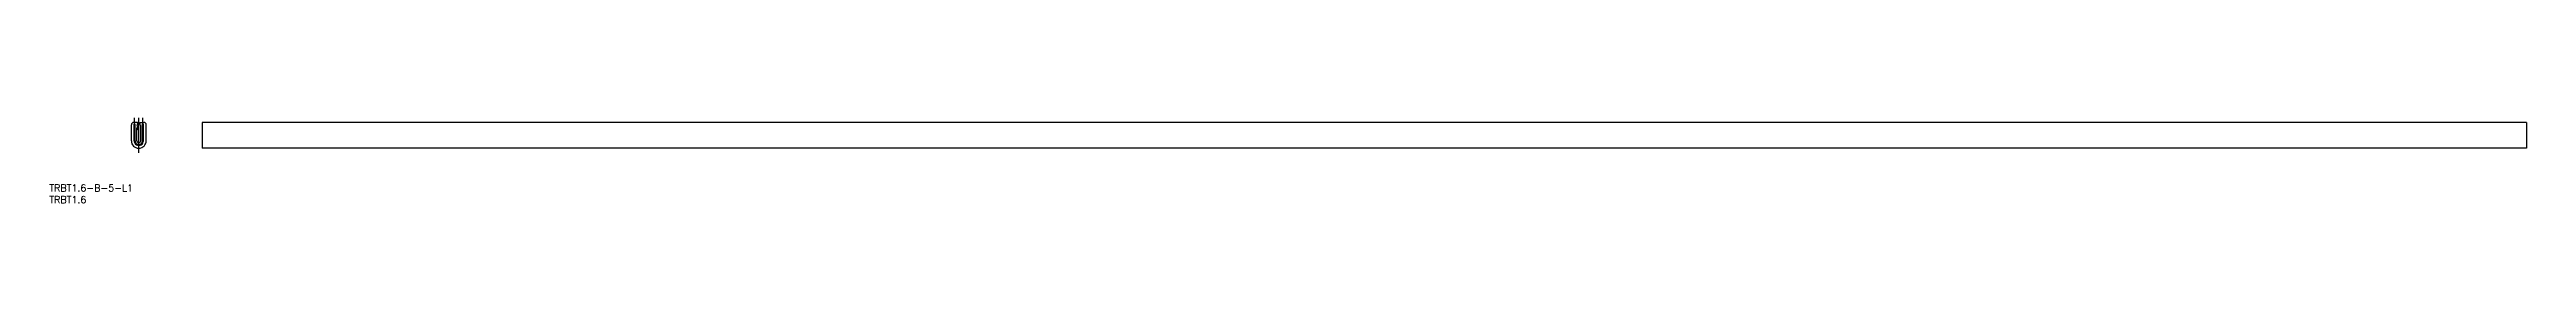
# Model space of a CAD drawing. Extents: x -38 to 1027, y -27 to 10.
import ezdxf

# ---------------------------------------------------------------- set-up
doc = ezdxf.new("R2010")
doc.units = 0
doc.linetypes.add('CENTER', pattern=[50.8, 31.75, -6.35, 6.35, -6.35])
doc.layers.get('0').update_dxf_attribs({"linetype": 'CONTINUOUS'})
doc.layers.add('CENTER', color=1, linetype='CENTER')
doc.styles.get("Standard").update_dxf_attribs({"font": 'txt.shx', "height": 3, "bigfont": 'bigfont.shx'})

# ---------------------------------------------------------------- blocks, each defined once
blk = doc.blocks.new('*U5')
at = {"color": 7, "linetype": 'CONTINUOUS'}
blk.add_text('TRBT1.6-B-5-L1', height=3, dxfattribs=at).set_placement((-38.5, -21.9))
blk = doc.blocks.new('*U6')
at = {"color": 7, "linetype": 'CONTINUOUS'}
blk.add_text('TRBT1.6', height=3, dxfattribs=at).set_placement((-38.5, -26.9))

msp = doc.modelspace()

# ---------------------------------------------------------------- linework, layer by layer
at = {"color": 7, "linetype": 'CONTINUOUS'}
for p, q in [((-3.2, 0), (-3.2, 6.9)), ((-0.6, 7.9), (-2.2, 7.9)), ((-1.6, 7.2), (-2, 7.2)), ((-2, 0), (-2, 7.2)), ((-1.6, 0), (-1.6, 7.2)), ((-0.8, 0), (-0.8, 5.6)), ((0.6, 7.9), (2.2, 7.9)), ((0.8, 0), (0.8, 6.6)), ((1.6, 7.2), (2, 7.2)), ((1.6, 0), (1.6, 7.2)), ((2, 0), (2, 7.2)), ((3.2, 0), (3.2, 6.9)), ((1027.3, 7.9), (27.3, 7.9)), ((27.3, 7.9), (27.3, -3.2)), ((1027.3, 7.9), (1027.3, -3.2)), ((1027.3, -3.2), (27.3, -3.2))]:
    msp.add_line(p, q, dxfattribs=at)
for centre, radius, start, end in [((-2.2, 6.9), 1, 90, 180), ((0, 0), 3.2, 180, 0), ((0, 0), 2, 179.9708, 0.0292), ((0, 0), 1.6, 180, 0), ((4.8, 5.6), 5.66, 158.1048, 169.5705), ((-0.5, 6.6), 0.33, 180, 220.7151), ((-0.8, 5.6), 0.033, 35.6652, 180), ((0, 0), 0.8, 180, 0), ((-1.7, 4.9), 1.75, 355.686, 54.2961), ((-1.5, 4.8), 1.08, 359.8526, 48.6873), ((-0.6, 7.7), 0.165, 335.2971, 85.468), ((-0.2, 4.8), 0.188, 179.8526, 355.686), ((0.6, 7.7), 0.165, 94.532, 204.7029), ((-4.8, 5.6), 5.66, 10.4295, 21.8952), ((2.2, 6.9), 1, 0, 90)]:
    msp.add_arc(centre, radius, start, end, dxfattribs=at)
at = {"layer": 'CENTER', "color": 1, "linetype": 'CENTER'}
for p, q in [((-1.8, 0), (-1.8, 9.9)), ((0, -5.2), (0, 9.9)), ((1.8, 0), (1.8, 9.9)), ((-1.8, -0.9), (-1.8, -0.9)), ((1.8, -0.9), (1.8, -0.9))]:
    msp.add_line(p, q, dxfattribs=at)
msp.add_arc((0, 0), 1.8, 180, 0, dxfattribs=at)

# ---------------------------------------------------------------- block references
at = {"color": 7, "linetype": 'CONTINUOUS'}
for name in ['*U5', '*U6']:
    msp.add_blockref(name, (0, 0), dxfattribs=at)

doc.saveas('drawing.dxf')
